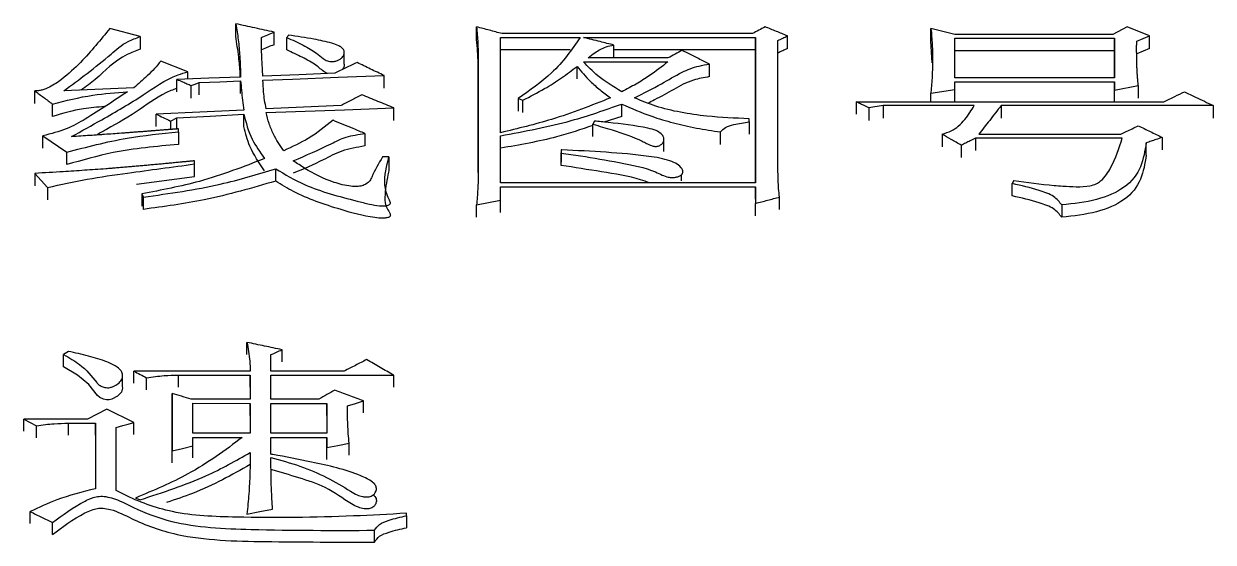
# Model space of a CAD drawing. Header units: millimetres. Extents: x 2687 to 4367, y 1046 to 2234.
# Drawn here: x 3058.32 to 3066.39, y 2037.62 to 2041.14 of the extents above; entities that cross this region are included whole.
import ezdxf

# ---------------------------------------------------------------- set-up
doc = ezdxf.new("R2010")
doc.units = ezdxf.units.MM

msp = doc.modelspace()

# ---------------------------------------------------------------- linework, layer by layer
at = {"color": 7, "linetype": 'Continuous', "lineweight": 25}
for p, q in [((3059.1046, 2041.0503), (3058.8995, 2041.1067)), ((3059.7541, 2041.0523), (3059.7541, 2041.1375)), ((3060.0137, 2040.9959), (3060.0137, 2041.081)), ((3061.3875, 2041.0318), (3061.3875, 2041.117)), ((3063.2589, 2041.0707), (3061.5606, 2041.0707)), ((3064.4704, 2041.0215), (3064.4704, 2041.1066)), ((3064.6327, 2041.0655), (3064.4704, 2041.1066)), ((3065.801, 2041.1169), (3065.7036, 2041.0655)), ((3065.9524, 2041.0552), (3065.801, 2041.1169)), ((3059.1046, 2041.0503), (3059.1046, 2040.9652)), ((3060.1002, 2040.9599), (3060.1002, 2041.045)), ((3061.5498, 2041.045), (3062.0907, 2041.045)), ((3061.5498, 2040.3987), (3061.5498, 2041.045)), ((3062.1123, 2041.045), (3063.2805, 2041.045)), ((3063.2805, 2041.045), (3063.2805, 2040.0587)), ((3063.2805, 2040.9599), (3063.2805, 2041.045)), ((3063.432, 2040.1547), (3063.432, 2041.0244)), ((3063.4969, 2040.9702), (3063.4969, 2041.0553)), ((3064.4779, 2040.8729), (3064.4704, 2041.0215)), ((3065.7036, 2041.0655), (3064.6327, 2041.0655)), ((3064.6327, 2041.0398), (3065.7144, 2041.0398)), ((3064.6327, 2040.7707), (3064.6327, 2041.0398)), ((3065.7144, 2041.0398), (3065.7144, 2040.7706)), ((3065.7144, 2040.9547), (3065.7144, 2041.0398)), ((3065.8659, 2041.0192), (3065.9524, 2041.0552)), ((3065.9524, 2040.9701), (3065.9524, 2041.0552)), ((3060.4899, 2040.8634), (3060.49, 2040.9489)), ((3061.3983, 2040.9212), (3061.3983, 2040.1281)), ((3061.3983, 2040.8363), (3061.3983, 2040.9212)), ((3062.0217, 2040.9599), (3061.5498, 2040.9599)), ((3062.6856, 2040.9056), (3062.1447, 2040.9056)), ((3063.2805, 2040.9599), (3062.3178, 2040.9599)), ((3063.2805, 2040.0587), (3063.2805, 2040.9599)), ((3065.7144, 2040.9547), (3064.6327, 2040.9547)), ((3065.7144, 2040.7706), (3065.7144, 2040.9547)), ((3065.9524, 2040.9701), (3065.8659, 2040.9341)), ((3059.4291, 2040.8125), (3059.2457, 2040.885)), ((3061.3983, 2040.128), (3061.3983, 2040.8363)), ((3062.069, 2040.7638), (3062.069, 2040.8486)), ((3062.1123, 2040.8797), (3062.6856, 2040.8797)), ((3062.9671, 2040.7792), (3062.9671, 2040.864)), ((3059.3539, 2040.6757), (3059.3539, 2040.7604)), ((3059.4291, 2040.7631), (3059.4291, 2040.8125)), ((3059.7865, 2040.6653), (3059.7865, 2040.7499)), ((3060.7601, 2040.7016), (3060.7601, 2040.7863)), ((3065.7144, 2040.7706), (3064.6327, 2040.7707)), ((3064.6327, 2040.7446), (3065.7144, 2040.7446)), ((3064.6327, 2040.6925), (3064.6327, 2040.7446)), ((3065.7144, 2040.7446), (3065.7144, 2040.6873)), ((3065.7144, 2040.66), (3065.7144, 2040.7446)), ((3058.3911, 2040.5976), (3058.3911, 2040.6822)), ((3059.0618, 2040.703), (3058.586, 2040.6822)), ((3059.4512, 2040.6341), (3059.4512, 2040.7187)), ((3059.5053, 2040.6549), (3059.5053, 2040.7395)), ((3064.4704, 2040.6664), (3064.6327, 2040.6925)), ((3064.4704, 2040.6089), (3064.4704, 2040.6664)), ((3064.6327, 2040.6089), (3064.6327, 2040.6925)), ((3065.7144, 2040.6873), (3065.8767, 2040.7186)), ((3065.7144, 2040.6088), (3065.7144, 2040.6873)), ((3065.8767, 2040.7186), (3065.8767, 2040.634)), ((3058.5101, 2040.5088), (3058.5101, 2040.5932)), ((3061.6687, 2040.6299), (3061.7012, 2040.6194)), ((3061.6687, 2040.6299), (3061.6687, 2040.5453)), ((3061.7012, 2040.5349), (3061.7012, 2040.6194)), ((3062.3718, 2040.5088), (3062.3718, 2040.5933)), ((3063.962, 2040.6089), (3066.0498, 2040.6088)), ((3063.962, 2040.6089), (3063.962, 2040.5244)), ((3064.1459, 2040.5827), (3064.0486, 2040.567)), ((3064.7625, 2040.5827), (3064.1459, 2040.5827)), ((3064.1459, 2040.5827), (3064.1459, 2040.4983)), ((3066.3851, 2040.5826), (3064.9464, 2040.5827)), ((3064.9464, 2040.5827), (3064.9464, 2040.4983)), ((3066.3851, 2040.5826), (3066.3851, 2040.4982)), ((3059.2132, 2040.4407), (3059.2132, 2040.5251)), ((3059.8082, 2040.4407), (3059.8082, 2040.5251)), ((3060.825, 2040.4826), (3060.825, 2040.567)), ((3062.3718, 2040.5088), (3062.2515, 2040.4712)), ((3064.0486, 2040.567), (3064.0486, 2040.4826)), ((3059.3106, 2040.4777), (3059.3539, 2040.4988)), ((3059.3106, 2040.4777), (3059.3106, 2040.4208)), ((3059.3539, 2040.4242), (3059.3539, 2040.4988)), ((3059.3647, 2040.404), (3059.3647, 2040.4251)), ((3062.188, 2040.4777), (3062.1772, 2040.4566)), ((3063.2373, 2040.4724), (3063.2373, 2040.4935)), ((3063.2373, 2040.4724), (3063.2373, 2040.3881)), ((3058.4452, 2040.3776), (3058.6075, 2040.2664)), ((3059.3647, 2040.404), (3059.3647, 2040.3197)), ((3060.6304, 2040.3091), (3060.6304, 2040.3934)), ((3061.5498, 2040.0587), (3061.5498, 2040.3776)), ((3062.6588, 2040.2704), (3062.6588, 2040.355)), ((3063.0426, 2040.3198), (3063.0426, 2040.4039)), ((3064.5461, 2040.3881), (3064.5461, 2040.3038)), ((3065.7685, 2040.3616), (3064.7733, 2040.3616)), ((3064.7733, 2040.3616), (3064.7733, 2040.2775)), ((3064.795, 2040.388), (3065.7577, 2040.388)), ((3066.039, 2040.3669), (3066.039, 2040.2828)), ((3058.6075, 2040.1824), (3058.6075, 2040.2664)), ((3061.9608, 2040.2822), (3061.9608, 2040.1983)), ((3061.9608, 2040.2822), (3061.9608, 2040.2612)), ((3061.9608, 2040.1772), (3061.9608, 2040.2613)), ((3064.676, 2040.314), (3064.676, 2040.23)), ((3065.9308, 2040.2457), (3065.9308, 2040.3299)), ((3059.4728, 2040.1868), (3059.4728, 2040.208)), ((3059.4728, 2040.1029), (3059.4728, 2040.1868)), ((3060.7926, 2040.2346), (3060.7494, 2040.2346)), ((3060.7926, 2040.2346), (3060.7926, 2040.1506)), ((3058.3911, 2040.1229), (3058.3911, 2040.0391)), ((3058.3911, 2040.1229), (3058.4773, 2040.0271)), ((3059.0808, 2040.0495), (3059.4728, 2040.1029)), ((3060.0245, 2040.0709), (3060.0245, 2040.1548)), ((3062.7782, 2040.0735), (3062.7782, 2040.1152)), ((3062.7783, 2040.1567), (3062.7783, 2040.1577)), ((3058.4773, 2040.0271), (3058.4773, 2039.9435)), ((3063.2805, 2040.0587), (3061.5498, 2040.0587)), ((3061.5498, 2040.032), (3063.2805, 2040.032)), ((3061.5498, 2039.9409), (3061.5498, 2040.032)), ((3063.2805, 2039.9483), (3063.2805, 2040.032)), ((3063.2805, 2040.032), (3063.2805, 2039.9194)), ((3065.0329, 2040.0747), (3065.0221, 2040.0533)), ((3065.0221, 2039.9696), (3065.0221, 2040.0533)), ((3059.1159, 2039.9839), (3059.1267, 2039.9624)), ((3059.1159, 2039.9839), (3059.1159, 2039.9002)), ((3059.1267, 2039.8789), (3059.1267, 2039.9624)), ((3061.5498, 2039.8574), (3061.5498, 2039.9409)), ((3063.4428, 2039.8788), (3063.4428, 2039.9623)), ((3061.3875, 2039.8252), (3061.3875, 2039.9087)), ((3063.2805, 2039.8359), (3063.2805, 2039.9194)), ((3065.3575, 2039.9086), (3065.3575, 2039.825)), ((3059.8298, 2038.8948), (3059.8298, 2038.9769)), ((3058.6183, 2038.9158), (3058.5858, 2038.8935)), ((3058.5858, 2038.8112), (3058.5858, 2038.8935)), ((3059.9921, 2038.782), (3059.9921, 2038.8935)), ((3060.0678, 2038.8449), (3060.0678, 2038.9269)), ((3058.9851, 2038.679), (3058.9852, 2038.7491)), ((3058.9852, 2038.7551), (3058.9852, 2038.7612)), ((3059.8515, 2038.782), (3059.0618, 2038.782)), ((3059.0618, 2038.7002), (3059.0618, 2038.782)), ((3059.1483, 2038.6555), (3059.1483, 2038.7373)), ((3059.3647, 2038.754), (3059.8515, 2038.754)), ((3059.3647, 2038.672), (3059.3647, 2038.754)), ((3059.8515, 2038.754), (3059.8515, 2038.5915)), ((3059.8515, 2038.6723), (3059.8515, 2038.754)), ((3060.4897, 2038.782), (3059.9921, 2038.782)), ((3059.9921, 2038.754), (3060.825, 2038.754)), ((3059.9921, 2038.5915), (3059.9921, 2038.754)), ((3060.825, 2038.6723), (3060.825, 2038.754)), ((3059.3214, 2038.6308), (3059.3214, 2038.241)), ((3059.3214, 2038.5492), (3059.3214, 2038.6308)), ((3059.8515, 2038.5915), (3059.4512, 2038.5915)), ((3060.3166, 2038.5915), (3059.9921, 2038.5915)), ((3060.6195, 2038.4987), (3060.6195, 2038.5802)), ((3058.8779, 2038.524), (3058.7481, 2038.4563)), ((3059.0618, 2038.4337), (3058.8779, 2038.524)), ((3059.3214, 2038.1596), (3059.3214, 2038.5489)), ((3059.462, 2038.5634), (3059.8515, 2038.5633)), ((3059.4621, 2038.3602), (3059.462, 2038.5634)), ((3059.8515, 2038.5633), (3059.8515, 2038.3601)), ((3059.8515, 2038.4819), (3059.8515, 2038.5633)), ((3059.9921, 2038.5633), (3060.3707, 2038.5633)), ((3059.9921, 2038.3601), (3059.9921, 2038.5633)), ((3060.3707, 2038.5633), (3060.3707, 2038.3601)), ((3060.3707, 2038.4819), (3060.3707, 2038.5633)), ((3058.3154, 2038.4563), (3058.402, 2038.4111)), ((3058.7481, 2038.4563), (3058.3154, 2038.4563)), ((3058.402, 2038.3298), (3058.402, 2038.4111)), ((3058.6183, 2038.428), (3058.8022, 2038.428)), ((3058.6183, 2038.3468), (3058.6183, 2038.428)), ((3058.8022, 2038.428), (3058.8022, 2037.9842)), ((3058.8022, 2038.3468), (3058.8022, 2038.428)), ((3059.0618, 2038.3524), (3059.0618, 2038.4337)), ((3058.8022, 2038.3464), (3058.8022, 2037.9842)), ((3058.9428, 2037.9727), (3058.9428, 2038.3998)), ((3059.8515, 2038.3601), (3059.4621, 2038.3602)), ((3059.4621, 2038.3318), (3059.7972, 2038.3318)), ((3059.4621, 2038.2751), (3059.4621, 2038.3318)), ((3060.3707, 2038.3601), (3059.9921, 2038.3601)), ((3059.9921, 2038.3318), (3060.3707, 2038.3318)), ((3059.9921, 2038.2183), (3059.9921, 2038.3318)), ((3060.3707, 2038.3318), (3060.3707, 2038.2637)), ((3060.3707, 2038.2507), (3060.3707, 2038.3318)), ((3059.4621, 2038.194), (3059.4621, 2038.2751)), ((3060.3707, 2038.1827), (3060.3707, 2038.2637)), ((3060.5221, 2038.211), (3060.5221, 2038.2921)), ((3059.3214, 2038.16), (3059.3214, 2038.241)), ((3060.6915, 2038.0181), (3060.6915, 2038.0202)), ((3060.6915, 2037.9391), (3060.6915, 2037.9482)), ((3058.3587, 2037.7487), (3058.3587, 2037.8292)), ((3060.9116, 2037.8003), (3060.9116, 2037.8176)), ((3060.9116, 2037.8003), (3060.9116, 2037.72)), ((3060.6953, 2037.6215), (3060.6953, 2037.7022))]:
    msp.add_line(p, q, dxfattribs=at)
at = {"color": 7, "linetype": 'Continuous', "lineweight": 25, "flags": 128}
for points in [[(3062.3178, 2040.9085), (3062.3178, 2040.951), (3062.3178, 2040.9935)], [(3059.7865, 2040.776), (3059.5702, 2040.7682), (3059.3539, 2040.7604)], [(3059.5053, 2040.7395), (3059.6459, 2040.7447), (3059.7865, 2040.7499)], [(3060.4248, 2040.8019), (3060.1814, 2040.7916), (3059.938, 2040.7812)], [(3059.938, 2040.7551), (3060.1375, 2040.7627), (3060.4488, 2040.7745), (3060.7601, 2040.7863)], [(3059.4512, 2040.7187), (3059.4783, 2040.7291), (3059.5053, 2040.7395)], [(3060.468, 2040.5828), (3060.2138, 2040.5723), (3059.9596, 2040.5618)], [(3059.8082, 2040.5513), (3059.5107, 2040.5382), (3059.2132, 2040.5251)], [(3059.3539, 2040.4988), (3059.581, 2040.5119), (3059.8082, 2040.5251)], [(3059.9596, 2040.5355), (3060.1592, 2040.5428), (3060.4921, 2040.5549), (3060.825, 2040.567)], [(3062.1772, 2040.3723), (3062.1772, 2040.4071), (3062.1772, 2040.4319), (3062.1772, 2040.4566)], [(3058.4452, 2040.2935), (3058.4452, 2040.3146), (3058.4452, 2040.3359), (3058.4452, 2040.3776)], [(3061.3875, 2039.9087), (3061.4686, 2039.9248), (3061.5498, 2039.9409)], [(3058.9828, 2038.6784), (3058.986, 2038.6682), (3058.9782, 2038.6399), (3058.9522, 2038.6127), (3058.9129, 2038.592), (3058.8951, 2038.5879), (3058.8757, 2038.5877), (3058.8557, 2038.5918), (3058.8323, 2038.6025), (3058.8154, 2038.6169), (3058.7571, 2038.6917), (3058.6798, 2038.7542), (3058.5858, 2038.8112), (3058.5858, 2038.8112)], [(3060.5113, 2038.5465), (3060.5654, 2038.5633), (3060.6195, 2038.5802)], [(3058.3154, 2038.375), (3058.3154, 2038.395), (3058.3154, 2038.4154), (3058.3154, 2038.4563)], [(3058.9428, 2038.3998), (3058.9877, 2038.4126), (3059.0247, 2038.4231), (3059.0618, 2038.4337)], [(3059.3214, 2038.241), (3059.3917, 2038.2581), (3059.4621, 2038.2751)], [(3060.3707, 2038.2637), (3060.4464, 2038.2779), (3060.5221, 2038.2921)], [(3059.0726, 2037.9211), (3059.0888, 2037.9154), (3059.105, 2037.9097)], [(3059.8298, 2037.8119), (3059.9164, 2037.8291), (3060.0029, 2037.8464)], [(3058.5101, 2037.6734), (3058.5101, 2037.6938), (3058.5101, 2037.7142), (3058.5101, 2037.7542)]]:
    msp.add_lwpolyline(points, dxfattribs=at)
at = {"color": 7, "linetype": 'Continuous', "lineweight": 25}
for points, knots in [([(3058.8995, 2041.1067), (3058.8368, 2041.0291), (3058.741, 2040.9108), (3058.599, 2040.7777), (3058.5077, 2040.715), (3058.4512, 2040.69), (3058.4154, 2040.6826), (3058.3993, 2040.6823), (3058.3911, 2040.6822)], [0, 0, 0, 0, 0.493284, 0.752435, 0.883694, 0.950802, 0.974829, 1, 1, 1, 1]), ([(3059.7541, 2041.1375), (3059.7599, 2041.1011), (3059.7715, 2041.0283), (3059.7822, 2040.9079), (3059.785, 2040.8234), (3059.7865, 2040.776)], [0, 0, 0, 0, 0.304303, 0.608646, 1, 1, 1, 1]), ([(3060.0137, 2041.081), (3059.9704, 2041.0904), (3059.8839, 2041.1093), (3059.7974, 2041.1281), (3059.7541, 2041.1375)], [0, 0, 0, 0, 0.5, 1, 1, 1, 1]), ([(3059.9272, 2041.045), (3059.9416, 2041.051), (3059.9704, 2041.063), (3059.9993, 2041.075), (3060.0137, 2041.081)], [0, 0, 0, 0, 0.4999992, 1, 1, 1, 1]), ([(3061.3875, 2041.117), (3061.3893, 2041.0987), (3061.3928, 2041.0621), (3061.3967, 2040.9968), (3061.3977, 2040.9498), (3061.3983, 2040.9212)], [0, 0, 0, 0, 0.281466, 0.562942, 1, 1, 1, 1]), ([(3061.5606, 2041.0707), (3061.5317, 2041.0784), (3061.474, 2041.0939), (3061.4163, 2041.1093), (3061.3875, 2041.117)], [0, 0, 0, 0, 0.499999, 1, 1, 1, 1]), ([(3063.3454, 2041.1169), (3063.331, 2041.1092), (3063.3022, 2041.0938), (3063.2733, 2041.0784), (3063.2589, 2041.0707)], [0, 0, 0, 0, 0.499996, 1, 1, 1, 1]), ([(3063.4969, 2041.0553), (3063.4716, 2041.0655), (3063.4212, 2041.0861), (3063.3707, 2041.1066), (3063.3454, 2041.1169)], [0, 0, 0, 0, 0.499999, 1, 1, 1, 1]), ([(3064.4704, 2041.1066), (3064.4735, 2041.0699), (3064.4795, 2040.9965), (3064.4836, 2040.85), (3064.4757, 2040.7396), (3064.4704, 2040.6664)], [0, 0, 0, 0, 0.252085, 0.504198, 1, 1, 1, 1]), ([(3058.586, 2040.6822), (3058.6392, 2040.7217), (3058.7502, 2040.8041), (3058.8929, 2040.9159), (3058.9929, 2041.01), (3059.0765, 2041.0402), (3059.1046, 2041.0503)], [0, 0, 0, 0, 0.31366, 0.654046, 0.883874, 1, 1, 1, 1]), ([(3059.7841, 2040.7759), (3059.7839, 2040.7846), (3059.7828, 2040.8302), (3059.7731, 2040.9225), (3059.7609, 2041.0056), (3059.7541, 2041.0523)], [0, 0, 0, 0, 0.093559, 0.490827, 1, 1, 1, 1]), ([(3059.938, 2040.7812), (3059.9366, 2040.8015), (3059.9329, 2040.8558), (3059.9287, 2040.9439), (3059.9277, 2041.0113), (3059.9272, 2041.045)], [0, 0, 0, 0, 0.230465, 0.615194, 1, 1, 1, 1]), ([(3060.0137, 2040.9959), (3059.9993, 2040.9899), (3059.971, 2040.9782), (3059.9428, 2040.9664), (3059.9289, 2040.9607)], [0, 0, 0, 0, 0.5102864, 1, 1, 1, 1]), ([(3060.1002, 2041.045), (3060.1375, 2041.0276), (3060.2086, 2040.9946), (3060.2943, 2040.9471), (3060.338, 2040.9077), (3060.3671, 2040.8867), (3060.3912, 2040.8808), (3060.4115, 2040.8807), (3060.433, 2040.8845), (3060.455, 2040.8923), (3060.4756, 2040.9065), (3060.4889, 2040.9276), (3060.4926, 2040.9515), (3060.4781, 2040.9727), (3060.4505, 2040.9917), (3060.3841, 2041.0127), (3060.2696, 2041.0375), (3060.169, 2041.0521), (3060.1111, 2041.0605)], [0, 0, 0, 0, 0.140265, 0.267253, 0.34565, 0.385196, 0.401729, 0.418248, 0.440927, 0.464428, 0.491888, 0.53456, 0.581082, 0.616632, 0.65201, 0.706896, 0.831302, 1, 1, 1, 1]), ([(3060.1111, 2041.0605), (3060.1101, 2041.0591), (3060.1079, 2041.0559), (3060.1042, 2041.0507), (3060.1016, 2041.0469), (3060.1002, 2041.045)], [0, 0, 0, 0, 0.25891, 0.629455, 1, 1, 1, 1]), ([(3061.3983, 2040.8363), (3061.398, 2040.8547), (3061.3974, 2040.8916), (3061.3942, 2040.9568), (3061.39, 2041.0034), (3061.3875, 2041.0318)], [0, 0, 0, 0, 0.281816, 0.563643, 1, 1, 1, 1]), ([(3062.0907, 2041.045), (3062.0336, 2040.9625), (3061.9308, 2040.8138), (3061.7494, 2040.6865), (3061.6687, 2040.6299)], [0, 0, 0, 0, 0.555128, 1, 1, 1, 1]), ([(3062.3178, 2040.9935), (3062.2874, 2041.0011), (3062.2379, 2041.0135), (3062.1694, 2041.0307), (3062.1313, 2041.0402), (3062.1123, 2041.045)], [0, 0, 0, 0, 0.443636, 0.721817, 1, 1, 1, 1]), ([(3062.1447, 2040.9056), (3062.1591, 2040.9179), (3062.1828, 2040.9384), (3062.2255, 2040.963), (3062.266, 2040.9828), (3062.3004, 2040.9899), (3062.3178, 2040.9935)], [0, 0, 0, 0, 0.333513, 0.552424, 0.773916, 1, 1, 1, 1]), ([(3063.432, 2041.0244), (3063.4428, 2041.0295), (3063.4644, 2041.0398), (3063.4861, 2041.0501), (3063.4969, 2041.0553)], [0, 0, 0, 0, 0.499999, 1, 1, 1, 1]), ([(3065.8767, 2040.7186), (3065.8765, 2040.7211), (3065.876, 2040.726), (3065.8754, 2040.7335), (3065.8747, 2040.741), (3065.8741, 2040.7484), (3065.8734, 2040.7559), (3065.8728, 2040.7634), (3065.8723, 2040.7696), (3065.8718, 2040.7758), (3065.8713, 2040.782), (3065.8708, 2040.7895), (3065.8701, 2040.7994), (3065.8694, 2040.8094), (3065.8689, 2040.8193), (3065.8685, 2040.8268), (3065.868, 2040.8367), (3065.8676, 2040.8466), (3065.8672, 2040.8565), (3065.867, 2040.864), (3065.8667, 2040.8739), (3065.8665, 2040.8838), (3065.8663, 2040.8937), (3065.8661, 2040.9036), (3065.866, 2040.9135), (3065.8659, 2040.9234), (3065.8658, 2040.9309), (3065.8658, 2040.9383), (3065.8657, 2040.9457), (3065.8657, 2040.9519), (3065.8657, 2040.9568), (3065.8657, 2040.9618), (3065.8657, 2040.9667), (3065.8657, 2040.9717), (3065.8657, 2040.9754), (3065.8657, 2040.9791), (3065.8657, 2040.984), (3065.8657, 2040.9889), (3065.8658, 2040.9939), (3065.8658, 2040.9988), (3065.8658, 2041.0037), (3065.8658, 2041.0087), (3065.8658, 2041.0134), (3065.8659, 2041.0169), (3065.8659, 2041.0192)], [0, 0, 0, 0, 0.024742, 0.049483, 0.074225, 0.098967, 0.123709, 0.14845, 0.173192, 0.185563, 0.210305, 0.235047, 0.259788, 0.309272, 0.334014, 0.358756, 0.383497, 0.432981, 0.457723, 0.482464, 0.507206, 0.55669, 0.581431, 0.606173, 0.655657, 0.680399, 0.70514, 0.729882, 0.754624, 0.779366, 0.791736, 0.804107, 0.828849, 0.84122, 0.853591, 0.865962, 0.878333, 0.903074, 0.915445, 0.927816, 0.952558, 0.964929, 0.9773, 1, 1, 1, 1]), ([(3059.1046, 2040.9652), (3059.0745, 2040.9538), (3058.9389, 2040.9023), (3058.8472, 2040.7899), (3058.7377, 2040.711), (3058.7048, 2040.6874)], [0, 0, 0, 0, 0.166282, 0.749893, 1, 1, 1, 1]), ([(3060.3768, 2040.7999), (3060.3765, 2040.8), (3060.3689, 2040.8017), (3060.3393, 2040.8208), (3060.2961, 2040.8619), (3060.2046, 2040.9114), (3060.1352, 2040.9437), (3060.1002, 2040.9599)], [0, 0, 0, 0, 0.002101, 0.06025, 0.324417, 0.659916, 1, 1, 1, 1]), ([(3062.7829, 2040.9573), (3062.7667, 2040.9487), (3062.7343, 2040.9315), (3062.7018, 2040.9142), (3062.6856, 2040.9056)], [0, 0, 0, 0, 0.499998, 1, 1, 1, 1]), ([(3062.967, 2040.8641), (3062.9427, 2040.8764), (3062.8998, 2040.8982), (3062.8385, 2040.9292), (3062.8015, 2040.948), (3062.7829, 2040.9573)], [0, 0, 0, 0, 0.3962, 0.6981, 1, 1, 1, 1]), ([(3063.4969, 2040.9702), (3063.4861, 2040.965), (3063.4644, 2040.9548), (3063.4428, 2040.9445), (3063.432, 2040.9393)], [0, 0, 0, 0, 0.499998, 1, 1, 1, 1]), ([(3059.2457, 2040.885), (3059.2315, 2040.8678), (3059.203, 2040.8334), (3059.1422, 2040.7725), (3059.0927, 2040.7297), (3059.0618, 2040.703)], [0, 0, 0, 0, 0.273067, 0.546131, 1, 1, 1, 1]), ([(3060.5762, 2040.8746), (3060.551, 2040.8625), (3060.5005, 2040.8383), (3060.45, 2040.8141), (3060.4248, 2040.8019)], [0, 0, 0, 0, 0.499998, 1, 1, 1, 1]), ([(3060.4885, 2040.8634), (3060.4892, 2040.8593), (3060.4914, 2040.8466), (3060.4823, 2040.8347), (3060.4761, 2040.8266)], [0, 0, 0, 0, 0.322685, 1, 1, 1, 1]), ([(3060.7601, 2040.7863), (3060.7295, 2040.8011), (3060.6682, 2040.8305), (3060.6069, 2040.8599), (3060.5762, 2040.8746)], [0, 0, 0, 0, 0.5, 1, 1, 1, 1]), ([(3061.7012, 2040.6194), (3061.7513, 2040.645), (3061.8447, 2040.6926), (3061.9655, 2040.7705), (3062.0344, 2040.8225), (3062.069, 2040.8486)], [0, 0, 0, 0, 0.3660862, 0.682145, 1, 1, 1, 1]), ([(3062.069, 2040.8486), (3062.0975, 2040.8141), (3062.1426, 2040.7594), (3062.2239, 2040.6895), (3062.272, 2040.6533), (3062.2961, 2040.6351)], [0, 0, 0, 0, 0.459963, 0.729487, 1, 1, 1, 1]), ([(3062.3719, 2040.6769), (3062.3143, 2040.712), (3062.212, 2040.7742), (3062.1426, 2040.8476), (3062.1123, 2040.8797)], [0, 0, 0, 0, 0.563044, 1, 1, 1, 1]), ([(3062.6856, 2040.8797), (3062.6444, 2040.8476), (3062.5774, 2040.7955), (3062.4715, 2040.7279), (3062.4052, 2040.694), (3062.3719, 2040.6769)], [0, 0, 0, 0, 0.443463, 0.720804, 1, 1, 1, 1]), ([(3062.4584, 2040.6351), (3062.5207, 2040.6665), (3062.6325, 2040.7228), (3062.7625, 2040.8033), (3062.8751, 2040.8491), (3062.9433, 2040.8602), (3062.9669, 2040.864)], [0, 0, 0, 0, 0.381447, 0.683524, 0.890528, 1, 1, 1, 1]), ([(3058.6399, 2040.3723), (3058.7082, 2040.4105), (3058.8745, 2040.5033), (3059.1147, 2040.6416), (3059.2836, 2040.7677), (3059.4066, 2040.8056), (3059.4291, 2040.8125)], [0, 0, 0, 0, 0.257956, 0.627877, 0.931924, 1, 1, 1, 1]), ([(3059.3539, 2040.7604), (3059.3668, 2040.7548), (3059.3896, 2040.7451), (3059.422, 2040.7312), (3059.4415, 2040.7228), (3059.4512, 2040.7187)], [0, 0, 0, 0, 0.400146, 0.700073, 1, 1, 1, 1]), ([(3059.7865, 2040.7499), (3059.7884, 2040.7288), (3059.7921, 2040.6852), (3059.7993, 2040.619), (3059.8052, 2040.5739), (3059.8082, 2040.5513)], [0, 0, 0, 0, 0.320034, 0.659996, 1, 1, 1, 1]), ([(3059.9596, 2040.5618), (3059.9561, 2040.5807), (3059.9489, 2040.6186), (3059.9405, 2040.6831), (3059.9389, 2040.7286), (3059.938, 2040.7551)], [0, 0, 0, 0, 0.293913, 0.587864, 1, 1, 1, 1]), ([(3062.9669, 2040.7792), (3062.9299, 2040.7724), (3062.8359, 2040.7551), (3062.7219, 2040.6913), (3062.6248, 2040.6369), (3062.5655, 2040.6063), (3062.5514, 2040.599)], [0, 0, 0, 0, 0.214427, 0.543787, 0.891343, 1, 1, 1, 1]), ([(3058.3911, 2040.6822), (3058.4109, 2040.6674), (3058.4506, 2040.6378), (3058.4903, 2040.6081), (3058.5101, 2040.5932)], [0, 0, 0, 0, 0.500003, 1, 1, 1, 1]), ([(3059.0185, 2040.6769), (3058.9256, 2040.6145), (3058.7958, 2040.5273), (3058.6096, 2040.4199), (3058.5003, 2040.3918), (3058.4452, 2040.3776)], [0, 0, 0, 0, 0.555127, 0.77558, 1, 1, 1, 1]), ([(3058.5102, 2040.5932), (3058.6, 2040.6162), (3058.762, 2040.6575), (3058.9395, 2040.671), (3059.0185, 2040.677)], [0, 0, 0, 0, 0.55469, 1, 1, 1, 1]), ([(3059.3539, 2040.6993), (3059.3403, 2040.6943), (3059.2396, 2040.6576), (3059.1051, 2040.5505), (3058.9331, 2040.4526), (3058.8315, 2040.3957), (3058.8088, 2040.383)], [0, 0, 0, 0, 0.06105, 0.454035, 0.878148, 1, 1, 1, 1]), ([(3066.0498, 2040.6088), (3066.0622, 2040.6149), (3066.0872, 2040.627), (3066.1341, 2040.6496), (3066.1685, 2040.6662), (3066.1904, 2040.6768)], [0, 0, 0, 0, 0.266245, 0.532491, 1, 1, 1, 1]), ([(3066.1904, 2040.6768), (3066.2154, 2040.6648), (3066.2603, 2040.6431), (3066.3252, 2040.6117), (3066.3651, 2040.5923), (3066.3851, 2040.5826)], [0, 0, 0, 0, 0.384573, 0.692287, 1, 1, 1, 1]), ([(3060.6087, 2040.656), (3060.5852, 2040.6438), (3060.5383, 2040.6194), (3060.4915, 2040.595), (3060.468, 2040.5828)], [0, 0, 0, 0, 0.499998, 1, 1, 1, 1]), ([(3060.825, 2040.567), (3060.789, 2040.5819), (3060.7168, 2040.6116), (3060.6447, 2040.6412), (3060.6087, 2040.656)], [0, 0, 0, 0, 0.5, 1, 1, 1, 1]), ([(3061.5497, 2040.3776), (3061.7133, 2040.4083), (3062.0038, 2040.4629), (3062.2599, 2040.5536), (3062.3718, 2040.5933)], [0, 0, 0, 0, 0.563329, 1, 1, 1, 1]), ([(3062.2961, 2040.6351), (3062.1662, 2040.5835), (3061.9326, 2040.4909), (3061.6674, 2040.427), (3061.5498, 2040.3987)], [0, 0, 0, 0, 0.5563759, 1, 1, 1, 1]), ([(3062.3718, 2040.5933), (3062.4379, 2040.5641), (3062.5474, 2040.5157), (3062.722, 2040.4648), (3062.8781, 2040.4286), (3062.9876, 2040.4122), (3063.0426, 2040.4039)], [0, 0, 0, 0, 0.334937, 0.554746, 0.776585, 1, 1, 1, 1]), ([(3063.2373, 2040.4935), (3063.141, 2040.4973), (3062.9827, 2040.5037), (3062.7705, 2040.535), (3062.6009, 2040.5745), (3062.5056, 2040.6151), (3062.4584, 2040.6351)], [0, 0, 0, 0, 0.3443941, 0.5659658, 0.7849961, 1, 1, 1, 1]), ([(3064.0486, 2040.567), (3064.0362, 2040.5729), (3064.0156, 2040.5829), (3063.9868, 2040.5969), (3063.9703, 2040.6049), (3063.962, 2040.6089)], [0, 0, 0, 0, 0.42836, 0.71418, 1, 1, 1, 1]), ([(3064.5461, 2040.3881), (3064.5678, 2040.3954), (3064.6106, 2040.4099), (3064.6611, 2040.4455), (3064.7004, 2040.4876), (3064.735, 2040.5347), (3064.7533, 2040.5667), (3064.7625, 2040.5827)], [0, 0, 0, 0, 0.176065, 0.348002, 0.566634, 0.783694, 1, 1, 1, 1]), ([(3064.9464, 2040.5827), (3064.9334, 2040.566), (3064.9074, 2040.5328), (3064.857, 2040.4679), (3064.8195, 2040.4196), (3064.795, 2040.388)], [0, 0, 0, 0, 0.257226, 0.514452, 1, 1, 1, 1]), ([(3058.8622, 2040.5757), (3058.8146, 2040.5718), (3058.6899, 2040.5616), (3058.5789, 2040.529), (3058.5102, 2040.5088)], [0, 0, 0, 0, 0.381272, 1, 1, 1, 1]), ([(3059.2132, 2040.5251), (3059.2295, 2040.5172), (3059.2619, 2040.5014), (3059.2944, 2040.4856), (3059.3106, 2040.4777)], [0, 0, 0, 0, 0.499999, 1, 1, 1, 1]), ([(3059.8082, 2040.5251), (3059.8228, 2040.4676), (3059.8489, 2040.3647), (3059.9182, 2040.2671), (3059.9488, 2040.224)], [0, 0, 0, 0, 0.558486, 1, 1, 1, 1]), ([(3060.0786, 2040.277), (3060.0536, 2040.3139), (3060.0127, 2040.3742), (3059.9785, 2040.4615), (3059.9659, 2040.5108), (3059.9596, 2040.5355)], [0, 0, 0, 0, 0.438459, 0.718604, 1, 1, 1, 1]), ([(3059.3647, 2040.4251), (3059.3623, 2040.4249), (3059.3576, 2040.4245), (3059.3505, 2040.4239), (3059.3446, 2040.4235), (3059.3387, 2040.423), (3059.3327, 2040.4225), (3059.3268, 2040.4221), (3059.3209, 2040.4216), (3059.3162, 2040.4212), (3059.3079, 2040.4206), (3059.2996, 2040.4199), (3059.2878, 2040.419), (3059.2783, 2040.4182), (3059.2665, 2040.4173), (3059.257, 2040.4165), (3059.2452, 2040.4156), (3059.2334, 2040.4147), (3059.2215, 2040.4137), (3059.2097, 2040.4128), (3059.1979, 2040.4119), (3059.186, 2040.411), (3059.1742, 2040.41), (3059.1647, 2040.4093), (3059.1529, 2040.4084), (3059.1434, 2040.4077), (3059.1316, 2040.4067), (3059.1198, 2040.4058), (3059.1079, 2040.4049), (3059.0961, 2040.404), (3059.0866, 2040.4033), (3059.0748, 2040.4024), (3059.0629, 2040.4015), (3059.0511, 2040.4007), (3059.0392, 2040.3998), (3059.0298, 2040.3991), (3059.0179, 2040.3982), (3059.0013, 2040.397), (3058.9492, 2040.3932), (3058.8971, 2040.3893), (3058.8497, 2040.3858), (3058.8355, 2040.3848), (3058.807, 2040.3828), (3058.7419, 2040.3784), (3058.6814, 2040.3748), (3058.6399, 2040.3723)], [0, 0, 0, 0, 0.009808, 0.019616, 0.029425, 0.034329, 0.044137, 0.053945, 0.058849, 0.068658, 0.073562, 0.093178, 0.102986, 0.122603, 0.132411, 0.152028, 0.161836, 0.181452, 0.201069, 0.210877, 0.230494, 0.25011, 0.259918, 0.279535, 0.289343, 0.308959, 0.318768, 0.338384, 0.358001, 0.367809, 0.387425, 0.397234, 0.41685, 0.436466, 0.446275, 0.465891, 0.475699, 0.495316, 0.534549, 0.691481, 0.711097, 0.730714, 0.75033, 0.828797, 1, 1, 1, 1]), ([(3059.9488, 2040.14), (3059.9114, 2040.195), (3059.8447, 2040.293), (3059.8193, 2040.3956), (3059.8082, 2040.4407)], [0, 0, 0, 0, 0.561177, 1, 1, 1, 1]), ([(3060.4139, 2040.483), (3060.3615, 2040.4404), (3060.267, 2040.3635), (3060.1366, 2040.3037), (3060.0786, 2040.277)], [0, 0, 0, 0, 0.554889, 1, 1, 1, 1]), ([(3060.6303, 2040.3934), (3060.6037, 2040.4044), (3060.5542, 2040.4249), (3060.4821, 2040.4548), (3060.4366, 2040.4736), (3060.4139, 2040.483)], [0, 0, 0, 0, 0.36988, 0.68494, 1, 1, 1, 1]), ([(3062.1772, 2040.448), (3062.0963, 2040.4208), (3061.9002, 2040.3547), (3061.6795, 2040.3161), (3061.5497, 2040.2934)], [0, 0, 0, 0, 0.412223, 1, 1, 1, 1]), ([(3062.1772, 2040.4566), (3062.2204, 2040.4437), (3062.3359, 2040.409), (3062.4616, 2040.3672), (3062.5378, 2040.3276), (3062.5616, 2040.3159), (3062.5804, 2040.3087), (3062.5969, 2040.3056), (3062.6085, 2040.3055), (3062.6205, 2040.3079), (3062.6348, 2040.3142), (3062.6499, 2040.3266), (3062.6601, 2040.3446), (3062.6581, 2040.368), (3062.6417, 2040.3927), (3062.6049, 2040.4164), (3062.4826, 2040.4455), (3062.3408, 2040.4622), (3062.2184, 2040.4746), (3062.188, 2040.4777)], [0, 0, 0, 0, 0.125302, 0.334347, 0.369116, 0.392006, 0.415961, 0.426676, 0.435655, 0.44463, 0.458341, 0.481396, 0.513091, 0.54477, 0.589295, 0.633614, 0.685428, 0.92175, 1, 1, 1, 1]), ([(3063.0426, 2040.4039), (3063.0522, 2040.4146), (3063.072, 2040.4366), (3063.1451, 2040.4591), (3063.2021, 2040.4673), (3063.2373, 2040.4724)], [0, 0, 0, 0, 0.267237, 0.548075, 1, 1, 1, 1]), ([(3065.7577, 2040.388), (3065.7702, 2040.3941), (3065.7963, 2040.4068), (3065.8359, 2040.4262), (3065.8631, 2040.4394), (3065.8767, 2040.446)], [0, 0, 0, 0, 0.314653, 0.657326, 1, 1, 1, 1]), ([(3065.8767, 2040.446), (3065.9037, 2040.4329), (3065.9578, 2040.4065), (3066.0119, 2040.3801), (3066.039, 2040.3669)], [0, 0, 0, 0, 0.499999, 1, 1, 1, 1]), ([(3058.6075, 2040.2664), (3058.7415, 2040.302), (3058.9829, 2040.3662), (3059.2471, 2040.3923), (3059.3647, 2040.404)], [0, 0, 0, 0, 0.554954, 1, 1, 1, 1]), ([(3060.1435, 2040.208), (3060.2307, 2040.2454), (3060.3522, 2040.2974), (3060.4987, 2040.3747), (3060.5861, 2040.3871), (3060.6303, 2040.3933)], [0, 0, 0, 0, 0.557182, 0.776269, 1, 1, 1, 1]), ([(3064.676, 2040.314), (3064.6644, 2040.3206), (3064.6412, 2040.3338), (3064.598, 2040.3585), (3064.5663, 2040.3766), (3064.5461, 2040.3881)], [0, 0, 0, 0, 0.267463, 0.534927, 1, 1, 1, 1]), ([(3064.7733, 2040.3616), (3064.7608, 2040.3555), (3064.7384, 2040.3446), (3064.7059, 2040.3287), (3064.686, 2040.3189), (3064.676, 2040.314)], [0, 0, 0, 0, 0.384577, 0.692287, 1, 1, 1, 1]), ([(3065.0329, 2040.0747), (3065.1233, 2040.0621), (3065.2328, 2040.0469), (3065.3752, 2040.0356), (3065.4562, 2040.0316), (3065.5361, 2040.0335), (3065.5931, 2040.0506), (3065.6483, 2040.0906), (3065.7144, 2040.1957), (3065.7465, 2040.2942), (3065.7685, 2040.3616)], [0, 0, 0, 0, 0.237785, 0.287938, 0.366632, 0.446055, 0.486951, 0.527634, 0.676721, 1, 1, 1, 1]), ([(3066.039, 2040.3669), (3066.0249, 2040.3621), (3065.9998, 2040.3535), (3065.9637, 2040.3412), (3065.9418, 2040.3336), (3065.9308, 2040.3299)], [0, 0, 0, 0, 0.39043, 0.695215, 1, 1, 1, 1]), ([(3059.3647, 2040.3197), (3059.2143, 2040.3057), (3058.9484, 2040.2809), (3058.7108, 2040.2122), (3058.6075, 2040.1824)], [0, 0, 0, 0, 0.565289, 1, 1, 1, 1]), ([(3060.6303, 2040.3091), (3060.5758, 2040.2994), (3060.4674, 2040.2801), (3060.3259, 2040.2007), (3060.2127, 2040.1531), (3060.1435, 2040.124)], [0, 0, 0, 0, 0.282471, 0.561267, 1, 1, 1, 1]), ([(3061.9609, 2040.2612), (3062.005, 2040.2548), (3062.1374, 2040.2355), (3062.3526, 2040.1974), (3062.5497, 2040.1596), (3062.6434, 2040.1125), (3062.6797, 2040.0983), (3062.7119, 2040.0938), (3062.7363, 2040.0955), (3062.7584, 2040.1014), (3062.7762, 2040.1109), (3062.7868, 2040.1231), (3062.7889, 2040.1387), (3062.7785, 2040.1604), (3062.75, 2040.1864), (3062.6772, 2040.2198), (3062.51, 2040.2469), (3062.2643, 2040.2677), (3062.0646, 2040.278), (3061.9625, 2040.2822), (3061.9608, 2040.2822)], [0, 0, 0, 0, 0.07376, 0.221291, 0.369161, 0.400761, 0.427212, 0.440277, 0.453391, 0.466052, 0.479506, 0.492813, 0.505075, 0.525102, 0.558597, 0.593335, 0.676611, 0.83455, 0.997228, 1, 1, 1, 1]), ([(3065.9308, 2040.3299), (3065.9126, 2040.2198), (3065.8871, 2040.0646), (3065.5979, 2039.9351), (3065.4388, 2039.9176), (3065.3575, 2039.9086)], [0, 0, 0, 0, 0.544628, 0.767125, 1, 1, 1, 1]), ([(3059.4728, 2040.208), (3059.4699, 2040.2077), (3059.4639, 2040.2071), (3059.455, 2040.2063), (3059.446, 2040.2054), (3059.4371, 2040.2045), (3059.4281, 2040.2037), (3059.4192, 2040.2028), (3059.4102, 2040.2019), (3059.4013, 2040.2011), (3059.3923, 2040.2002), (3059.3834, 2040.1993), (3059.3714, 2040.1982), (3059.3565, 2040.1967), (3059.3416, 2040.1953), (3059.3267, 2040.1939), (3059.3118, 2040.1925), (3059.2939, 2040.1907), (3059.2759, 2040.189), (3059.258, 2040.1873), (3059.2401, 2040.1857), (3059.2222, 2040.184), (3059.1983, 2040.1818), (3059.1684, 2040.179), (3059.1386, 2040.1763), (3059.1146, 2040.1741), (3059.0967, 2040.1725), (3059.0787, 2040.1709), (3059.0608, 2040.1694), (3059.0428, 2040.1678), (3059.0249, 2040.1663), (3059.0069, 2040.1648), (3058.989, 2040.1633), (3058.971, 2040.1618), (3058.953, 2040.1603), (3058.935, 2040.1589), (3058.92, 2040.1577), (3058.899, 2040.156), (3058.836, 2040.1512), (3058.7278, 2040.1435), (3058.5675, 2040.1333), (3058.4552, 2040.1267), (3058.3911, 2040.1229)], [0, 0, 0, 0, 0.008314, 0.016628, 0.024942, 0.033256, 0.04157, 0.049884, 0.058198, 0.066512, 0.074827, 0.083141, 0.091455, 0.108083, 0.124711, 0.133025, 0.149653, 0.166281, 0.182909, 0.199537, 0.216166, 0.232794, 0.249422, 0.282678, 0.315934, 0.332562, 0.349191, 0.365819, 0.382447, 0.399075, 0.415703, 0.432331, 0.448959, 0.465587, 0.482216, 0.498844, 0.515472, 0.523786, 0.557042, 0.690072, 0.823098, 1, 1, 1, 1]), ([(3058.4773, 2040.0271), (3058.5659, 2040.047), (3058.7423, 2040.0867), (3059.0785, 2040.1333), (3059.3217, 2040.1663), (3059.4728, 2040.1868)], [0, 0, 0, 0, 0.276136, 0.550092, 1, 1, 1, 1]), ([(3059.9488, 2040.224), (3059.8057, 2040.1678), (3059.5482, 2040.0667), (3059.2489, 2040.0093), (3059.1159, 2039.9839)], [0, 0, 0, 0, 0.555779, 1, 1, 1, 1]), ([(3060.0245, 2040.1548), (3060.0881, 2040.1163), (3060.2426, 2040.0226), (3060.4824, 2039.9588), (3060.6535, 2039.9156), (3060.7127, 2039.9038), (3060.7528, 2039.9025), (3060.7735, 2039.9036), (3060.7888, 2039.907), (3060.7972, 2039.9109), (3060.8021, 2039.9168), (3060.8035, 2039.9288), (3060.7785, 2039.9713), (3060.7523, 2040.0758), (3060.7767, 2040.1719), (3060.7926, 2040.2346)], [0, 0, 0, 0, 0.18643, 0.452553, 0.51374, 0.559549, 0.574941, 0.592678, 0.599953, 0.607307, 0.613653, 0.622621, 0.650043, 0.772099, 1, 1, 1, 1]), ([(3060.7496, 2040.2345), (3060.723, 2040.1895), (3060.6916, 2040.1362), (3060.6662, 2040.0723), (3060.6421, 2040.0516), (3060.6106, 2040.0383), (3060.5744, 2040.0324), (3060.5074, 2040.0373), (3060.3764, 2040.0715), (3060.2512, 2040.1365), (3060.1695, 2040.1907), (3060.1435, 2040.208)], [0, 0, 0, 0, 0.266852, 0.315952, 0.365722, 0.40082, 0.436128, 0.478331, 0.60435, 0.873952, 1, 1, 1, 1]), ([(3065.9308, 2040.2457), (3065.9126, 2040.1357), (3065.887, 2039.9808), (3065.5978, 2039.8515), (3065.4388, 2039.834), (3065.3575, 2039.825)], [0, 0, 0, 0, 0.544404, 0.766963, 1, 1, 1, 1]), ([(3059.1267, 2039.9624), (3059.3039, 2039.987), (3059.6185, 2040.0308), (3059.9011, 2040.1171), (3060.0245, 2040.1548)], [0, 0, 0, 0, 0.563398, 1, 1, 1, 1]), ([(3060.7926, 2040.1505), (3060.7904, 2040.138), (3060.7795, 2040.0752), (3060.7613, 2039.9874), (3060.7679, 2039.8967), (3060.7985, 2039.8581), (3060.8031, 2039.84), (3060.8018, 2039.8328), (3060.7975, 2039.8277), (3060.7899, 2039.8238), (3060.7752, 2039.8202), (3060.7429, 2039.8181), (3060.633, 2039.8297), (3060.4232, 2039.8873), (3060.1897, 2039.9684), (3060.0639, 2040.0465), (3060.0245, 2040.0709)], [0, 0, 0, 0, 0.0457855, 0.2289518, 0.3212203, 0.3670047, 0.3784, 0.3867044, 0.3924947, 0.3982997, 0.4069477, 0.4237008, 0.461575, 0.6250761, 0.8827095, 1, 1, 1, 1]), ([(3061.3983, 2040.1281), (3061.3981, 2040.1094), (3061.3977, 2040.072), (3061.3951, 2039.9989), (3061.3905, 2039.9444), (3061.3875, 2039.9087)], [0, 0, 0, 0, 0.256617, 0.51324, 1, 1, 1, 1]), ([(3062.5612, 2040.0587), (3062.5412, 2040.0659), (3062.4419, 2040.1013), (3062.2335, 2040.134), (3062.0519, 2040.1628), (3061.9609, 2040.1772)], [0, 0, 0, 0, 0.111682, 0.554873, 1, 1, 1, 1]), ([(3063.4428, 2039.9623), (3063.4406, 2039.9814), (3063.4363, 2040.0196), (3063.4329, 2040.0838), (3063.4323, 2040.1288), (3063.432, 2040.1547)], [0, 0, 0, 0, 0.297192, 0.594407, 1, 1, 1, 1]), ([(3060.0245, 2040.0709), (3059.8656, 2040.0244), (3059.58, 2039.9409), (3059.266, 2039.8979), (3059.1267, 2039.8788)], [0, 0, 0, 0, 0.5564902, 1, 1, 1, 1]), ([(3065.3575, 2039.9086), (3065.3418, 2039.929), (3065.3098, 2039.9707), (3065.1824, 2040.0169), (3065.0832, 2040.0395), (3065.0221, 2040.0533)], [0, 0, 0, 0, 0.267599, 0.548584, 1, 1, 1, 1]), ([(3063.2805, 2039.9194), (3063.3076, 2039.9266), (3063.3617, 2039.9409), (3063.4158, 2039.9552), (3063.4428, 2039.9623)], [0, 0, 0, 0, 0.499999, 1, 1, 1, 1]), ([(3065.3575, 2039.825), (3065.3418, 2039.8454), (3065.3098, 2039.8871), (3065.1823, 2039.9332), (3065.0832, 2039.9557), (3065.0221, 2039.9696)], [0, 0, 0, 0, 0.267465, 0.548457, 1, 1, 1, 1]), ([(3059.8298, 2038.9769), (3059.8335, 2038.9561), (3059.8411, 2038.9134), (3059.8493, 2038.8484), (3059.8508, 2038.8041), (3059.8515, 2038.782)], [0, 0, 0, 0, 0.321619, 0.660532, 1, 1, 1, 1]), ([(3060.0678, 2038.9269), (3060.0282, 2038.9352), (3059.9488, 2038.9519), (3059.8695, 2038.9685), (3059.8298, 2038.9769)], [0, 0, 0, 0, 0.499999, 1, 1, 1, 1]), ([(3058.5858, 2038.8935), (3058.6234, 2038.8724), (3058.7195, 2038.8184), (3058.7804, 2038.7416), (3058.8232, 2038.6897), (3058.8425, 2038.6782), (3058.8612, 2038.6714), (3058.8828, 2038.6685), (3058.903, 2038.6704), (3058.9287, 2038.6791), (3058.9569, 2038.6964), (3058.9818, 2038.7221), (3058.9889, 2038.753), (3058.979, 2038.7831), (3058.9432, 2038.8156), (3058.8682, 2038.8511), (3058.7543, 2038.8855), (3058.6639, 2038.9056), (3058.6183, 2038.9158)], [0, 0, 0, 0, 0.132576, 0.339199, 0.368942, 0.383766, 0.408891, 0.423884, 0.438973, 0.459319, 0.498147, 0.542368, 0.587069, 0.63299, 0.675109, 0.75468, 0.876186, 1, 1, 1, 1]), ([(3059.9921, 2038.8935), (3060.0047, 2038.8991), (3060.03, 2038.9102), (3060.0552, 2038.9213), (3060.0678, 2038.9269)], [0, 0, 0, 0, 0.500001, 1, 1, 1, 1]), ([(3060.6411, 2038.8601), (3060.6159, 2038.8471), (3060.5654, 2038.8211), (3060.5149, 2038.795), (3060.4897, 2038.782)], [0, 0, 0, 0, 0.499999, 1, 1, 1, 1]), ([(3060.825, 2038.754), (3060.7944, 2038.7717), (3060.7331, 2038.8071), (3060.6718, 2038.8424), (3060.6411, 2038.8601)], [0, 0, 0, 0, 0.5, 1, 1, 1, 1]), ([(3059.0618, 2038.782), (3059.0762, 2038.7745), (3059.1051, 2038.7596), (3059.1339, 2038.7447), (3059.1483, 2038.7373)], [0, 0, 0, 0, 0.5, 1, 1, 1, 1]), ([(3059.1483, 2038.7373), (3059.1881, 2038.7428), (3059.2592, 2038.7528), (3059.3324, 2038.7537), (3059.3647, 2038.7541)], [0, 0, 0, 0, 0.558835, 1, 1, 1, 1]), ([(3060.4248, 2038.6532), (3060.4068, 2038.6429), (3060.3707, 2038.6224), (3060.3346, 2038.6018), (3060.3166, 2038.5915)], [0, 0, 0, 0, 0.499998, 1, 1, 1, 1]), ([(3060.6195, 2038.5802), (3060.587, 2038.5924), (3060.5221, 2038.6167), (3060.4572, 2038.6411), (3060.4248, 2038.6532)], [0, 0, 0, 0, 0.499999, 1, 1, 1, 1]), ([(3060.5221, 2038.2921), (3060.5187, 2038.3346), (3060.5135, 2038.3984), (3060.5119, 2038.4831), (3060.5115, 2038.5253), (3060.5113, 2038.5465)], [0, 0, 0, 0, 0.500395, 0.7501856, 1, 1, 1, 1]), ([(3058.402, 2038.4111), (3058.4417, 2038.4167), (3058.5129, 2038.4268), (3058.586, 2038.4277), (3058.6183, 2038.428)], [0, 0, 0, 0, 0.558835, 1, 1, 1, 1]), ([(3059.7972, 2038.3318), (3059.6814, 2038.2452), (3059.4725, 2038.089), (3059.1959, 2037.9729), (3059.0726, 2037.9211)], [0, 0, 0, 0, 0.554384, 1, 1, 1, 1]), ([(3059.105, 2037.9097), (3059.2591, 2037.9595), (3059.5322, 2038.0478), (3059.7545, 2038.1745), (3059.8514, 2038.2297)], [0, 0, 0, 0, 0.564488, 1, 1, 1, 1]), ([(3059.8515, 2038.2297), (3059.8512, 2038.1821), (3059.8507, 2038.089), (3059.8431, 2037.9497), (3059.8343, 2037.8578), (3059.8298, 2037.8119)], [0, 0, 0, 0, 0.34298, 0.671401, 1, 1, 1, 1]), ([(3059.9921, 2038.1955), (3060.059, 2038.1773), (3060.2623, 2038.1222), (3060.4447, 2038.024), (3060.57, 2037.9434), (3060.6091, 2037.9317), (3060.6373, 2037.928), (3060.6574, 2037.929), (3060.674, 2037.9337), (3060.6897, 2037.9435), (3060.7038, 2037.9614), (3060.7103, 2037.9848), (3060.7024, 2038.0095), (3060.6699, 2038.0413), (3060.5334, 2038.1063), (3060.2969, 2038.161), (3060.0885, 2038.2011), (3059.9964, 2038.2175), (3059.9921, 2038.2183)], [0, 0, 0, 0, 0.124011, 0.376469, 0.411268, 0.435219, 0.449017, 0.459493, 0.468415, 0.479424, 0.497392, 0.52431, 0.5464, 0.568413, 0.629489, 0.83774, 0.992414, 1, 1, 1, 1]), ([(3060.0029, 2037.8464), (3060.0002, 2037.8915), (3059.9953, 2037.9725), (3059.9928, 2038.0888), (3059.9923, 2038.1599), (3059.9921, 2038.1955)], [0, 0, 0, 0, 0.386127, 0.69305, 1, 1, 1, 1]), ([(3059.8514, 2038.1483), (3059.7273, 2038.0779), (3059.554, 2037.9798), (3059.3442, 2037.9108), (3059.2847, 2037.8912)], [0, 0, 0, 0, 0.716484, 1, 1, 1, 1]), ([(3060.6902, 2037.9382), (3060.6931, 2037.9357), (3060.7045, 2037.926), (3060.7097, 2037.9059), (3060.7047, 2037.883), (3060.6931, 2037.8659), (3060.6786, 2037.855), (3060.6638, 2037.8493), (3060.6451, 2037.8469), (3060.6178, 2037.8488), (3060.5783, 2037.859), (3060.4903, 2037.9086), (3060.3836, 2037.9933), (3060.1819, 2038.0595), (3060.0557, 2038.0959), (3059.9921, 2038.1141)], [0, 0, 0, 0, 0.015185, 0.060615, 0.099745, 0.133707, 0.153579, 0.169775, 0.185969, 0.210125, 0.251312, 0.313585, 0.574604, 0.785876, 1, 1, 1, 1]), ([(3058.8022, 2037.9842), (3058.7123, 2037.9614), (3058.5529, 2037.9209), (3058.4177, 2037.857), (3058.3587, 2037.8292)], [0, 0, 0, 0, 0.564088, 1, 1, 1, 1]), ([(3058.5101, 2037.7542), (3058.5789, 2037.806), (3058.6594, 2037.8666), (3058.7711, 2037.9207), (3058.8154, 2037.9331), (3058.8638, 2037.9336), (3058.9526, 2037.913), (3059.0859, 2037.8388), (3059.3817, 2037.7265), (3059.9599, 2037.7002), (3060.4178, 2037.7014), (3060.6953, 2037.7022)], [0, 0, 0, 0, 0.138481, 0.162101, 0.180201, 0.198515, 0.22064, 0.297298, 0.425038, 0.651637, 1, 1, 1, 1]), ([(3060.9116, 2037.8176), (3060.7919, 2037.811), (3060.4083, 2037.7899), (3059.8807, 2037.7844), (3059.3313, 2037.8051), (3059.0732, 2037.9042), (3058.9604, 2037.9633), (3058.9426, 2037.9726)], [0, 0, 0, 0, 0.175959, 0.5638, 0.778025, 0.965046, 1, 1, 1, 1]), ([(3058.5101, 2037.6734), (3058.5788, 2037.725), (3058.6592, 2037.7855), (3058.7708, 2037.8395), (3058.8131, 2037.8514), (3058.8575, 2037.8529), (3058.9436, 2037.8362), (3059.0882, 2037.7558), (3059.4189, 2037.6363), (3060.0033, 2037.6231), (3060.449, 2037.6221), (3060.6953, 2037.6215)], [0, 0, 0, 0, 0.1382414, 0.1618895, 0.1801153, 0.1956973, 0.2161713, 0.2912034, 0.4400099, 0.6905646, 1, 1, 1, 1]), ([(3058.3587, 2037.8292), (3058.3716, 2037.8228), (3058.3974, 2037.81), (3058.4478, 2037.7851), (3058.4854, 2037.7665), (3058.5101, 2037.7542)], [0, 0, 0, 0, 0.255269, 0.510539, 1, 1, 1, 1]), ([(3060.6953, 2037.7022), (3060.7045, 2037.7165), (3060.7236, 2037.7458), (3060.8071, 2037.7771), (3060.8717, 2037.7915), (3060.9116, 2037.8003)], [0, 0, 0, 0, 0.266463, 0.547608, 1, 1, 1, 1]), ([(3060.6953, 2037.6215), (3060.7045, 2037.6358), (3060.7236, 2037.665), (3060.8071, 2037.6963), (3060.8717, 2037.7106), (3060.9116, 2037.7195)], [0, 0, 0, 0, 0.26632, 0.547473, 1, 1, 1, 1])]:
    msp.add_open_spline(points, degree=3, knots=knots, dxfattribs=at)
msp.add_open_spline([(3059.4512, 2038.5915), (3059.4296, 2038.598), (3059.3863, 2038.6111), (3059.3431, 2038.6242), (3059.3214, 2038.6308)], degree=3, dxfattribs=at)

doc.saveas('drawing.dxf')
